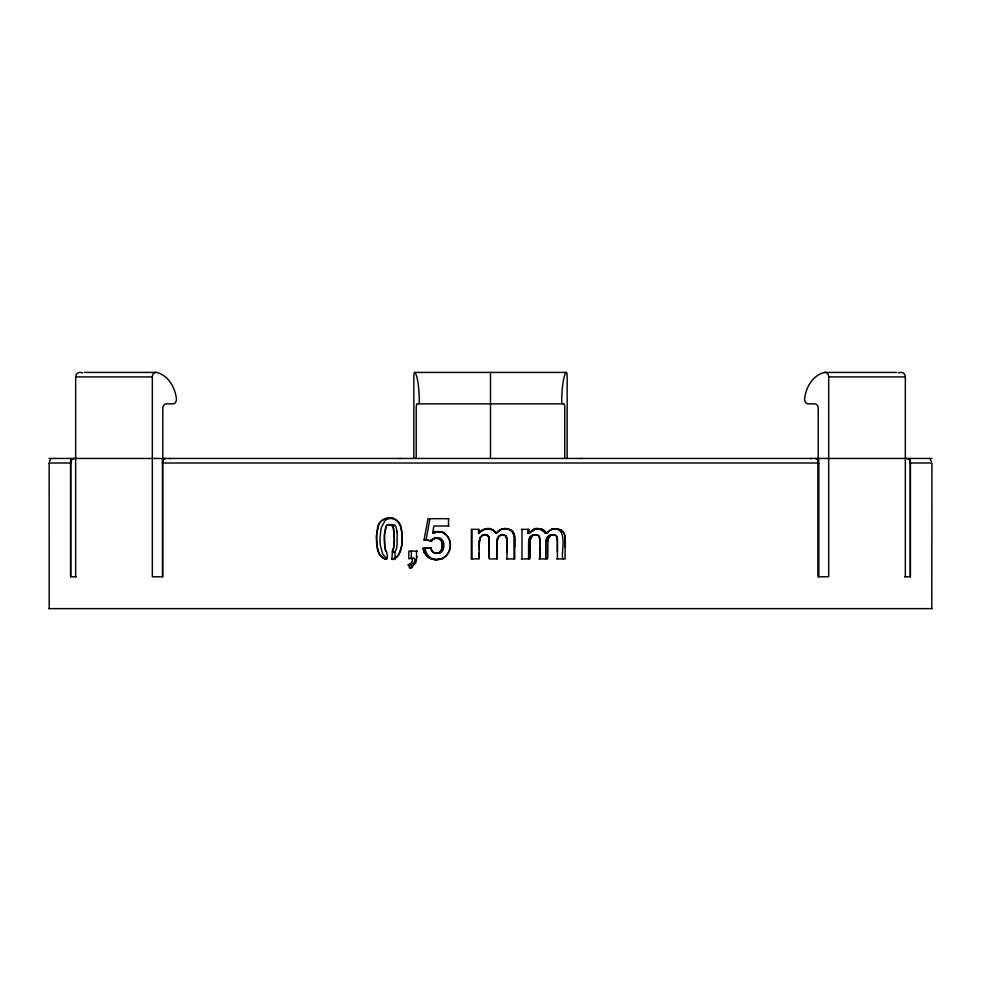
<?xml version="1.0" encoding="UTF-8"?>
<svg xmlns="http://www.w3.org/2000/svg" width="981" height="981" viewBox="0 0 981 981"><rect width="100%" height="100%" fill="white"/><g stroke="black" fill="none" stroke-linecap="round" stroke-linejoin="round"><path stroke-width="1.47" d="M76.432 576.779L70.657 576.779L70.657 463.007A4.549 4.329 -90 0 1 74.985 458.446M394.264 537.367C395.245 545.019 391.652 552.045 391.971 559.366L395.024 559.366M479.169 558.066L479.169 557.22M479.169 556.374L479.169 553.002M479.169 549.618L479.169 544.381A57.278 57.254 90 0 1 479.194 542.873L479.219 542.37A28.94 28.927 90 0 1 479.341 540.678L479.856 538.238A5.432 5.432 0 0 1 482.272 535.381C485.607 533.112 489.96 535.81 489.151 539.808A52.459 52.459 0 0 1 489.237 541.549L489.212 543.351M489.212 558.066L489.212 557.22M489.212 556.374L489.212 544.835M497.024 558.079L497.024 557.233M497.024 556.386L497.024 555.553M497.024 554.706L497.024 553.86M497.024 553.026L497.085 542.383A25.727 25.727 0 0 1 497.232 540.703C496.913 536.607 502.468 532.45 505.546 536.129M514.792 546.908L514.792 539.624M529.789 558.066L529.789 557.22M529.789 556.374L529.789 543.805A37.879 37.732 -90 0 1 529.912 541.12L530.476 538.238A5.469 5.445 -89.4 0 1 532.143 535.884C535.393 532.855 540.445 535.577 539.709 539.808A50.889 50.571 -90 0 1 539.771 541.561L539.783 556.374M539.783 558.066L539.783 557.22M539.783 543.732L539.746 540.384A27.64 27.468 -90 0 0 539.636 538.63M547.545 558.079L547.545 557.233M547.545 556.386L547.545 555.553M547.545 554.706L547.545 553.86M547.545 553.026L547.594 542.383A25.727 25.506 -90 0 1 547.741 540.703C547.484 536.533 552.781 532.671 556.19 535.81A2.955 2.931 -89.2 0 1 556.803 536.754L557.171 538.213A26.328 26.021 -90 0 1 557.392 541.549L557.404 545.044M557.404 547.545L557.416 543.474M565.117 546.908L565.117 543.989M565.117 543.266L565.117 539.624A32.606 32.14 -90 0 0 565.044 537.453L564.566 534.571A6.83 6.732 -89.7 0 0 564.198 533.603L563.854 532.941A7.983 7.873 -89 0 0 560.776 529.887L554.498 528.747A9.957 9.847 -81.1 0 0 551.751 529.421A11.073 10.95 -83.3 0 0 549.801 530.451C544.811 537.833 541.267 525.338 534.069 529.078M815.186 458.446A4.549 3.384 90 0 1 818.559 463.007L818.559 576.779L818.559 458.446M904.568 576.779L910.343 576.779L910.343 463.007A4.549 4.329 90 0 0 906.015 458.446M931.791 608.637L931.95 463.007L910.343 463.007M416.545 551.101L416.533 557.588A28.682 28.265 -90 0 1 416.496 558.496L416.385 559.844M479.169 545.019L479.169 543.805A37.879 37.867 89.9 0 1 479.292 541.12L480.432 537.098M489.212 544.283L489.212 542.628M489.212 543.793L489.212 558.912L497.024 558.912L497.036 544.259A36.91 36.91 0 0 1 497.159 541.205M506.993 543.866L506.993 552.18M506.993 543.082L506.956 540.494A24.047 24.035 -90 0 0 506.821 538.606L506.797 538.495A5.665 5.653 0 0 0 505.914 535.712M514.044 541.083L514.044 558.912M539.783 545.019L539.783 558.912M565.117 541.083L565.117 558.912L556.742 558.912M506.993 543.474L506.993 558.912M394.264 539.538L393.688 548.048L391.971 552.082L395.024 552.082L396.68 548.085A39.767 38.811 -90 0 0 397.121 543.437L397.182 534.78A48.952 47.775 90 0 0 396.974 531.53M376.532 536.484L376.9 531.886A34.016 32.888 89.9 0 1 377.342 529.335C377.93 514.559 400.702 514.608 401.401 529.335A34.212 33.501 89.9 0 1 401.854 531.898L402.235 536.497A67.542 66.181 -90 0 1 402.271 539.256L402.235 541.083A47.088 46.119 -90 0 1 401.879 545.473L398.642 555.05L395.686 557.907L391.971 559.366L394.031 558.765A10.35 10.08 -85.6 0 0 397.047 556.852L400.481 551.457L402.112 543.192A56.457 55.292 -89.9 0 0 401.977 533.382M412.572 558.912L411.959 561.941A4.5 4.427 -89.1 0 1 411.211 563.033L408.219 564.786L409.727 568.011L411.603 568.011M545.914 541.193C545.62 537.38 549.507 533.198 553.345 535.16M497.171 541.205L498.606 536.779A5.015 5.015 0 0 1 499.55 535.834A5.445 5.432 0 0 1 502.468 534.682L502.726 534.682M448.942 526L433.884 526L432.67 532.928L434.46 532.928L434.755 531.199M448.783 518.679L428.01 518.679L424.05 539.906L426.097 539.906L429.948 518.679M480.175 538.262L479.648 541.107A38.982 38.97 89.9 0 0 479.55 542.91M378.605 525.203L376.594 535.025A55.88 53.943 90 0 0 376.483 537.416L377.342 548.563M480.249 538.066C481.315 534.608 487.152 533.112 488.71 536.926M409.727 568.011A13.182 12.925 -81.7 0 0 411.726 567.092L415.576 563.094A8.473 8.338 -89.6 0 0 416.128 561.402L416.226 560.973A16.518 16.285 -90 0 0 416.385 559.844M378.936 524.467C381.315 518.667 388.611 516.521 394.154 518.863A10.435 10.178 87.1 0 1 397.379 521.034L400.432 525.975L402.026 533.382M49.455 461.328L50.472 459.782M544.896 533.394L545.816 532.315M560.776 529.899L556.668 528.734A11.478 11.343 -78.2 0 0 548.06 531.763L546.625 533.394C543.18 526.711 533.075 527.631 529.176 533.394L527.974 533.394L529.237 531.984M478.556 529.36L478.556 533.394L482.456 530.047L486.772 528.734A12.569 12.569 0 0 1 488.832 528.734L493.014 530.059L496.116 533.394L499.304 530.451A11.073 11.061 -61.4 0 1 501.279 529.421A9.957 9.945 -55 0 1 504.05 528.747L508.035 529.017A9.982 9.969 -60 0 1 509.078 529.311L511.027 530.28A7.946 7.934 -86.5 0 1 513.517 532.941L513.86 533.603A6.83 6.818 -89.1 0 1 514.228 534.571L514.645 536.73A29.16 29.111 -90 0 1 514.792 539.624M478.556 533.394L482.456 530.047L487.459 528.698L492.487 529.752L496.116 533.394L497.085 532.315A11.502 11.49 -51.8 0 1 505.485 528.526M390.095 525.338L393.197 524.516L395.711 526.539A15.573 15.169 89.6 0 1 396.888 531.543M437.072 553.321A5.163 5.126 -86 0 0 439.292 552.573L441.291 550.427L442.259 547.03A17.045 16.947 90 0 0 442.333 545.289L441.327 540.69L438.213 538.128L434.154 538.189L430.328 540.825L424.05 539.906M439.292 552.573L441.291 550.427L442.259 547.03A15.107 15.009 89.9 0 0 442.223 543.499L442.124 542.91A8.4 8.351 89.9 0 0 441.818 541.77A6.401 6.364 89.2 0 0 441.327 540.69L441.009 540.2A5.8 5.763 87.7 0 0 440.236 539.317L435.871 537.858A7.296 7.235 82.6 0 0 434.718 538.029L430.328 540.825L432.192 540.825L426.097 539.906M434.093 539.084L435.086 538.508M481.879 535.638L482.223 535.418A5.788 5.788 0 0 1 484.663 534.706M424.074 548.33L423.105 548.428L424.037 552.009L427.446 556.681A11.882 11.784 -83.5 0 0 430.095 558.348C435.822 560.85 443.473 559.759 447.262 554.449A15.512 15.426 -86.9 0 0 448.93 551.714A14.274 14.212 -89.1 0 0 449.96 548.735C451.701 541.917 448.145 533.578 440.861 531.947A12.103 12.005 77.7 0 0 432.658 532.916A12.103 12.017 82.5 0 1 444.761 533.578M434.46 532.928L437.98 531.739L441.891 531.837M442.382 558.41L444.234 557.355A14.323 14.225 -82.7 0 0 449.874 548.71A15.291 15.23 -89.7 0 0 450.279 546.662L450.254 543.449A15.549 15.488 89.9 0 0 449.923 541.365L447.728 536.582A12.79 12.716 86 0 0 445.558 534.289L444.712 533.652M532.303 529.752L533.468 529.262M377.427 548.968C377.501 554.964 390.23 566.601 386.661 552.045A3.752 3.654 -89.5 0 1 386.256 551.53L385.852 550.795A11.747 11.429 -89.7 0 1 385.03 548.305L384.429 541.12A117.536 114.103 -90 0 1 384.429 536.877A96.984 94.139 -90 0 1 384.442 534.976L386.355 525.902A3.703 3.605 89 0 1 387.483 524.921L390.45 524.614A3.899 3.801 88.4 0 1 391.787 525.362L392.682 526.552A10.313 10.055 89.6 0 1 393.381 528.354L394.264 538.667M501.266 529.299L495.932 533.394L495.454 532.609A8.486 8.486 0 0 0 490.512 528.955M408.219 564.786C413.933 566.92 419.745 554.535 408.844 558.912L408.844 551.101L417.428 551.101M501.929 529.078C508.98 526.576 515.577 533.333 514.044 540.347M436.165 538.103C446.772 535.001 446.183 556.681 435.969 552.83M441.965 559.121L435.871 559.477M551.837 528.845C569.005 526.368 560.752 551.371 562.812 558.912M431.26 547.766L423.105 548.428L424.246 552.487L426.649 555.957A13.035 12.925 -85.1 0 0 434.129 559.428M423.596 548.379L431.162 547.619M84.624 372.424L156.396 372.424A31.858 24.402 90 0 1 176.396 398.531A4.549 3.483 90 0 1 172.95 403.841L166.28 403.841A4.549 3.483 90 0 0 162.785 408.39L162.785 576.779L152.325 576.779L152.325 376.912A4.549 3.483 90 0 1 156.396 372.424M413.847 458.446L413.847 376.912A4.549 0.785 -90 0 1 414.767 372.424L566.233 372.424A4.549 0.785 90 0 1 567.153 376.912L567.153 458.446M824.604 372.424A4.549 3.483 -90 0 1 828.675 376.912L828.675 576.779L818.215 576.779L818.215 408.39A4.549 3.483 -90 0 0 814.721 403.841L808.05 403.841A4.549 3.483 -90 0 1 804.604 398.531A31.858 24.402 -90 0 1 824.604 372.424L896.376 372.424M75.672 576.779L75.672 376.912L152.325 376.912M828.675 376.912L905.328 376.912L905.328 576.779M49.05 458.446L931.95 458.446M49.075 463.007L70.657 463.007M818.559 463.007L162.441 463.007A4.549 3.384 90 0 1 165.814 458.446M394.828 525.362L391.775 525.362A3.053 2.968 89.4 0 1 392.265 525.89L392.474 526.184M521.377 529.36L529.176 529.36L529.176 533.394L535.405 529.09L541.904 529.262A8.326 8.277 -84.2 0 1 544.075 530.414L546.625 533.394M416.545 556.693L417.403 556.693M506.478 558.912L514.792 558.912L514.547 536.006A8.498 8.486 90 0 0 511.101 530.169L507.68 528.931A12.716 12.704 -49.5 0 0 506.245 528.734L505.497 528.698M521.377 558.912L529.789 558.912L529.789 544.381A57.278 57.045 -90 0 1 529.814 542.873L529.826 542.37A28.94 28.829 -90 0 1 529.961 540.678L532.156 535.884A5.628 5.604 -85.9 0 1 535.246 534.706M539.01 558.912L547.545 558.912L547.545 544.259A36.91 36.604 -90 0 1 547.668 541.205L549.102 536.779A5.015 4.966 -88.5 0 1 550.034 535.834A5.445 5.383 -86.9 0 1 552.941 534.682A5.432 5.383 -84.7 0 1 553.725 534.694L554.498 534.817M49.05 608.637L931.95 608.637M393.258 517.98L387.851 518.839A9.933 9.663 85.9 0 0 385.165 520.58L381.278 527.52L380.027 537.416A60.847 58.774 -90 0 0 380.297 544.884L382.529 553.578A11.833 11.478 -88.8 0 0 384.393 556.19L386.22 557.772A10.632 10.337 -85.9 0 0 386.894 558.201M536.423 535.185C532.597 533.186 528.281 537.085 528.698 541.107A38.982 38.835 -90 0 0 528.575 543.793L528.563 558.912M386.661 559.342L385.925 559.17A11.208 10.889 -86.5 0 1 382.014 557.122L380.787 555.969A11.772 11.416 -88.6 0 1 379.23 553.848L376.851 545.522A58.921 56.91 -90 0 1 376.569 536.484M390.45 524.614L388.476 524.528A4.12 4.01 88.7 0 0 387.483 524.921M443.142 532.156L443.878 532.425M554.878 534.939L556.19 535.81M506.969 541.549A26.328 26.315 -90 0 0 506.785 538.201L506.38 536.754A2.955 2.955 0 0 0 505.767 535.81C502.039 532.511 496.46 536.668 496.975 541.193A38.014 38.001 0 0 0 496.84 544.259L496.827 558.912M505.767 535.81L503.265 534.694A5.432 5.432 0 0 0 502.48 534.694M930.295 459.782L931.312 461.328M505.705 536.386L506.233 538.079M410.769 564.786L411.946 567.41M488.734 536.999L489.053 538.63A27.64 27.64 0 0 1 489.176 540.384L489.212 542.91M539.28 536.926L539.624 538.63M393.516 528.771L393.393 528.342A9.332 9.087 89.6 0 0 392.498 526.172M488.857 537.183L489.188 539.795A50.889 50.889 0 0 1 489.2 541.561M394.215 534.78L394.264 536.938M506.993 541.622L506.993 542.885M565.117 539.991L564.811 535.638A8.216 8.106 90 0 0 560.801 529.838M557.404 542.652L557.38 540.494A24.047 23.765 -90 0 0 557.233 538.606L557.22 538.495A5.665 5.604 -89.3 0 0 556.337 535.712M557.404 547.962L557.404 551.751M489.212 546.233L489.212 547.079M489.212 547.925L489.212 548.771M49.148 463.007L49.209 608.637M910.343 458.446L910.343 576.779M564.786 458.446L564.786 408.39A4.549 0.785 90 0 0 563.989 403.841L416.999 403.841A4.549 0.785 -90 0 0 416.214 408.39L416.214 458.446M557.404 545.436L557.404 558.912M545.779 558.912L545.779 544.259A38.014 37.695 -90 0 1 545.902 541.193M527.974 529.36L527.974 533.394M521.99 529.36L521.99 558.912M490.5 372.375L490.5 458.446M479.169 545.387L479.169 558.912L471.358 558.912L471.358 529.36L478.924 529.36L478.924 533.394M471.947 529.36L471.947 558.912M448.538 518.679L448.538 526M411.37 551.101L411.37 558.912M395.024 552.082L395.024 558.459M162.441 458.446L162.441 576.779M70.657 458.446L70.657 576.779M386.563 552.107A9.381 9.123 -89.5 0 1 385.116 548.293L384.92 547.79A19.816 19.24 -90 0 1 384.65 545.743L384.478 534.964A50.264 48.78 90 0 1 384.687 531.788L386.073 526.307A3.887 3.777 89.3 0 1 387.483 524.909M393.565 528.759A30.215 29.455 89.8 0 1 394.117 534.78M535.258 534.743A4.096 4.083 -80 0 1 539.624 536.828M484.663 534.743A4.096 4.096 0 0 1 489.053 536.828M442.419 558.483A15.819 15.684 -71 0 1 434.142 559.391M566.233 372.424A31.858 5.53 90 0 0 561.696 398.531A4.549 0.785 90 0 0 562.481 403.841M414.767 372.424A31.858 5.53 -90 0 1 419.292 398.531A4.549 0.785 -90 0 1 418.519 403.841M905.328 376.912A4.549 4.28 90 0 0 900.337 372.424A31.858 29.933 90 0 0 898.191 372.903M75.672 376.912A4.549 4.28 -90 0 1 80.663 372.424A31.858 29.933 -90 0 1 82.809 372.903M435.822 559.82A12.814 12.667 89.9 0 1 425.104 548.44M479.01 533.456A11.588 11.588 0 0 1 490.561 528.636M399.402 458.63A4.549 0.944 -90 0 1 399.659 458.446M400.604 458.446A4.549 0.944 -90 0 1 400.873 458.63M581.341 458.446A4.549 0.944 90 0 1 581.598 458.63M580.127 458.63A4.549 0.944 -90 0 1 580.384 458.458M810.551 458.777A4.549 3.384 -90 0 1 811.79 458.446M169.198 458.446A4.549 3.384 90 0 1 170.449 458.777M437.085 553.321L435.895 553.321A5.297 5.261 -84.9 0 1 433.725 552.561C431.799 552.536 430.389 546.184 431.039 548.784A7.198 7.137 -89.5 0 0 431.432 549.887L431.689 550.415A6.033 5.984 -88.7 0 0 432.363 551.383A5.567 5.53 -84 0 0 437.085 553.358"/></g></svg>
